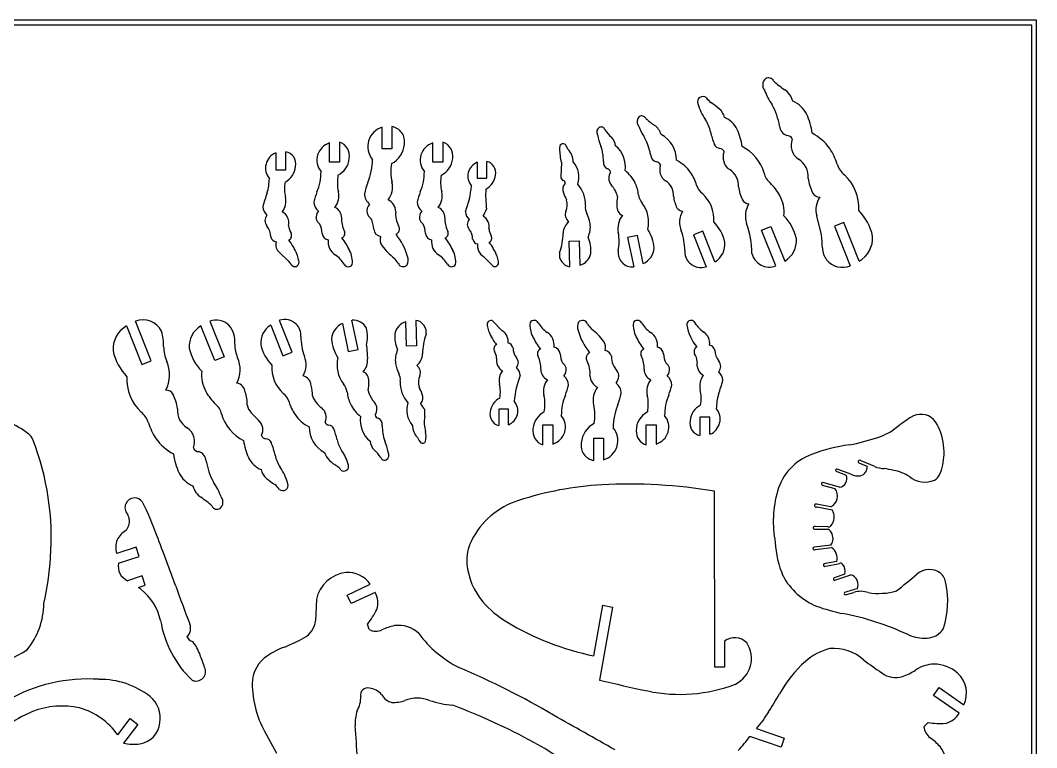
# Model space of a CAD drawing. Extents: x 0 to 615, y -151 to 340.
# Drawn here: x 304.2 to 615.5, y 117.6 to 340.3 of the extents above; entities that cross this region are included whole.
import ezdxf

# ---------------------------------------------------------------- set-up
doc = ezdxf.new("R2010")
doc.units = 0
doc.header["$MEASUREMENT"] = 0
doc.layers.add('RED', color=1, linetype='CONTINUOUS')
doc.layers.add('WHITE', color=7, linetype='CONTINUOUS')

msp = doc.modelspace()

# ---------------------------------------------------------------- linework, layer by layer
at = {"layer": 'RED', "linetype": 'Continuous'}
for p, q in [((613.96, 338.85), (1.5, 338.85)), ((613.96, -149.03), (613.96, 338.85))]:
    msp.add_line(p, q, dxfattribs=at)
at = {"layer": 'WHITE', "linetype": 'Continuous'}
for p, q in [((615.46, 340.35), (0, 340.35)), ((615.46, -150.53), (615.46, 340.35)), ((415.03, 300.94), (415.03, 307.58)), ((418.03, 307.78), (418.03, 300.94)), ((398.95, 296.88), (398.95, 302.77)), ((401.95, 303.02), (401.95, 296.88)), ((430.59, 296.88), (430.59, 302.77)), ((433.59, 303.02), (433.59, 296.88)), ((382.44, 299.76), (382.44, 294.51)), ((385.5, 294.51), (385.5, 300.11)), ((418.03, 300.94), (415.03, 300.94)), ((401.95, 296.88), (398.95, 296.88)), ((433.59, 296.88), (430.59, 296.88)), ((444.14, 296.85), (444.14, 292.04)), ((447.14, 292.04), (447.14, 297.13)), ((469.92, 296.8), (469.74, 292.53)), ((382.44, 294.51), (385.5, 294.51)), ((444.14, 292.04), (447.14, 292.04)), ((549.61, 274.6), (548.11, 280.42)), ((531.23, 276.07), (534.07, 277.2)), ((534.07, 277.2), (538.31, 266.58)), ((556.37, 278.43), (553.53, 277.29)), ((553.53, 277.29), (558.38, 265.11)), ((561.09, 266.59), (556.37, 278.43)), ((493.19, 274.43), (490.2, 273.81)), ((494.98, 265.81), (493.19, 274.43)), ((513.21, 275.74), (510.37, 274.61)), ((510.37, 274.61), (514.25, 264.87)), ((516.95, 266.34), (513.21, 275.74)), ((535.6, 265.1), (531.23, 276.07)), ((472.3, 272.7), (475.36, 272.79)), ((472.53, 264.88), (472.3, 272.7)), ((475.36, 272.79), (475.58, 265.32)), ((490.2, 273.81), (492.06, 264.84)), ((386.28, 266.69), (383.65, 269.2)), ((449.14, 264.93), (446.04, 268.05)), ((336.77, 246.73), (341.49, 234.9)), ((344.33, 236.03), (339.48, 248.21)), ((363.79, 236.12), (359.55, 246.74)), ((362.26, 248.22), (366.63, 237.25)), ((380.91, 246.98), (384.65, 237.58)), ((387.49, 238.71), (383.61, 248.45)), ((402.88, 247.51), (404.67, 238.89)), ((407.66, 239.51), (405.8, 248.48)), ((422.5, 240.53), (422.28, 248)), ((425.33, 248.44), (425.56, 240.62)), ((448.72, 248.39), (451.82, 245.27)), ((410.24, 240.8), (410.57, 236.61)), ((425.56, 240.62), (422.5, 240.53)), ((366.63, 237.25), (363.79, 236.12)), ((384.65, 237.58), (387.49, 238.71)), ((404.67, 238.89), (407.66, 239.51)), ((341.49, 234.9), (344.33, 236.03)), ((453.72, 221.28), (450.72, 221.28)), ((450.72, 221.28), (450.72, 216.19)), ((453.72, 216.47), (453.72, 221.28)), ((515.42, 218.81), (512.36, 218.81)), ((512.36, 218.81), (512.36, 213.21)), ((515.42, 213.57), (515.42, 218.81)), ((464.27, 210.3), (464.27, 216.44)), ((464.27, 216.44), (467.27, 216.44)), ((467.27, 216.44), (467.27, 210.55)), ((495.91, 210.3), (495.91, 216.44)), ((495.91, 216.44), (498.91, 216.44)), ((498.91, 216.44), (498.91, 210.55)), ((479.83, 205.54), (479.83, 212.38)), ((479.83, 212.38), (482.83, 212.38)), ((482.83, 212.38), (482.83, 205.74)), ((558.57, 201.29), (554.41, 202.9)), ((561.23, 204.75), (563.55, 203.77)), ((565.86, 203.65), (561.73, 205.38)), ((516.89, 142.25), (516.81, 196.13)), ((549.53, 198.5), (549.52, 198.48)), ((549.79, 198.01), (553.66, 196.92)), ((555.12, 197.32), (550, 198.76)), ((548.21, 191.32), (552.83, 190.43)), ((552.4, 191.31), (549.67, 191.83)), ((551.53, 185.23), (547.77, 185.27)), ((549.73, 184.47), (551.58, 184.44)), ((339.7, 178.97), (333.8, 177.04)), ((340.63, 176.12), (339.7, 178.97)), ((552.43, 179.6), (547.36, 178.99)), ((547.72, 178.24), (552.61, 178.84)), ((334.26, 174.04), (340.63, 176.12)), ((554.26, 174.6), (550.82, 173.94)), ((550.85, 173.15), (555.07, 173.97)), ((341.52, 170.18), (337.02, 168.7)), ((342.46, 167.33), (341.52, 170.18)), ((553.2, 169.09), (553.21, 169.06)), ((556.73, 170.73), (553.43, 169.57)), ((553.69, 168.83), (558.58, 170.55)), ((340.42, 166.66), (342.46, 167.33)), ((404.34, 164.32), (411.39, 167.61)), ((412.87, 165.07), (405.58, 161.67)), ((557.25, 164.51), (559.47, 165.13)), ((394.92, 162.93), (394.61, 156.41)), ((405.58, 161.67), (404.34, 164.32)), ((479.87, 145.67), (482.6, 161.16)), ((485.56, 160.64), (481.61, 138.27)), ((482.6, 161.16), (485.56, 160.64)), ((411.06, 153.71), (410.6, 155.41)), ((519.88, 150.15), (519.89, 142.25)), ((519.89, 142.25), (516.89, 142.25)), ((583.88, 133.57), (585.56, 135.97)), ((585.56, 135.97), (593.16, 130.65)), ((591.7, 128.09), (583.88, 133.57)), ((334.06, 121.47), (337.9, 126.47)), ((340.22, 124.69), (335.81, 118.95)), ((337.9, 126.47), (340.22, 124.69)), ((580.96, 123.98), (582.2, 125.23)), ((379.06, 122.58), (382.72, 115.9)), ((529.65, 123.41), (538.17, 120.47)), ((537.21, 117.7), (527.67, 121.01)), ((538.17, 120.47), (537.21, 117.7))]:
    msp.add_line(p, q, dxfattribs=at)
for centre, radius, start, end in [((534.04, 320.55), 2.49, 130.0388, 219.0057), ((533.38, 320.98), 1.75, 27.9721, 122.5657), ((552.5, 340.25), 25.48, 226.3917, 236.1486), ((551.61, 326.34), 20.85, 200.6778, 214.8342), ((534.71, 313.94), 6.29, 15.4425, 55.0534), ((513.25, 315.37), 1.65, 51.9903, 196.3377), ((529.02, 319.99), 18.07, 196.3377, 214.0375), ((519.56, 320.32), 6.43, 214.6055, 233.4067), ((497.43, 287.82), 32.9, 50.6939, 56.1982), ((514.14, 303.78), 22.98, 10.5374, 27.64), ((537.58, 307.98), 8.27, 25.4324, 67.3704), ((514.42, 309.09), 5.68, 15.4809, 47.361), ((526.53, 303.03), 20.38, 7.65, 24.6533), ((495.06, 309.33), 1.99, 130.0387, 219.0058), ((494.53, 309.67), 1.4, 27.972, 122.5657), ((509.83, 325.08), 20.38, 226.3918, 236.1486), ((495.59, 304.03), 5.03, 15.4425, 55.0534), ((505.48, 304.09), 10.33, 11.6339, 34.0375), ((517.03, 303.74), 7.44, 25.4324, 67.3704), ((416.78, 301.69), 6.14, 106.5637, 219.9682), ((417.27, 303.19), 4.65, 349.5202, 80.6031), ((482.47, 306.09), 1.74, 120.0388, 209.0058), ((495.29, 307.95), 14.59, 190.6778, 204.8341), ((482.07, 306.46), 1.23, 17.9721, 112.5657), ((497.59, 317.42), 17.83, 216.3917, 226.1486), ((509.11, 313.96), 16.68, 200.6778, 214.8341), ((496.06, 297.34), 9.16, 0.8833, 61.3937), ((538.26, 311.02), 23.17, 192.0699, 201.7818), ((507.08, 299.29), 18.34, 7.65, 24.6533), ((539.94, 308.15), 3.22, 183.146, 252.9097), ((539.02, 303.42), 1.66, 18.4065, 90.821), ((539.72, 292.27), 15.19, 35.4702, 62.5029), ((400.5, 297.55), 5.45, 106.5637, 219.9682), ((400.6, 298.78), 4.45, 349.8799, 72.4041), ((414.49, 302.99), 7.38, 297.6814, 354.9859), ((432.14, 297.55), 5.45, 106.5637, 219.9682), ((432.25, 298.78), 4.45, 349.8799, 72.4041), ((470.5, 301.36), 1.16, 53.418, 195.7867), ((453.76, 292.42), 20.03, 24.893, 29.505), ((482.13, 301.45), 4.4, 5.4425, 45.0535), ((479.14, 295.91), 18.38, 10.5374, 27.64), ((518.57, 303.05), 1.93, 198.9916, 266.2588), ((545.35, 302.08), 5.11, 158.5136, 236.3422), ((384.34, 295.12), 5.01, 112.2933, 220.2953), ((384.78, 296.34), 3.84, 349.1147, 79.1589), ((486.95, 301.08), 17.57, 180.1285, 194.1073), ((467.76, 296.8), 5.82, 1.4125, 44.2547), ((466.71, 296.95), 16.09, 0.5374, 17.64), ((481.51, 295.61), 8.01, 350.8833, 51.3937), ((499.78, 299.41), 2.57, 183.146, 252.9097), ((518.34, 299.66), 1.46, 18.0014, 86.2588), ((524.01, 298.43), 4.6, 158.5073, 236.3304), ((519, 289.66), 13.59, 16.6656, 62.5685), ((537, 290.99), 18.15, 16.8185, 33.7797), ((398.47, 298.7), 6.55, 297.6814, 353.8568), ((393.23, 297.81), 18.84, 337.7305, 359.8133), ((431.61, 293.93), 13.92, 169.5331, 193.1046), ((430.12, 298.7), 6.55, 297.6814, 353.8568), ((445.88, 292.61), 4.59, 112.2933, 220.2953), ((446.25, 293.69), 3.55, 348.1302, 75.5016), ((468.43, 292.4), 6.87, 340.8833, 41.3936), ((485.03, 296.83), 2.25, 173.146, 242.9097), ((499.04, 295.63), 1.33, 18.4065, 90.821), ((504.11, 294.55), 4.09, 158.5073, 236.3304), ((499.6, 286.7), 12.15, 35.4702, 62.5029), ((539.18, 292.42), 6.35, 355.6899, 58.3613), ((561.18, 298.48), 7.16, 198.2508, 230.2765), ((382.51, 296.19), 6.06, 297.6814, 354.5744), ((379.61, 294.1), 16.72, 337.7306, 359.8132), ((413.66, 290.66), 12.35, 169.5331, 193.1046), ((411.25, 294.1), 16.72, 337.7306, 359.8132), ((445.3, 290.66), 12.35, 169.5331, 193.1046), ((444.21, 293.59), 5.56, 297.6814, 353.5423), ((483.82, 293.68), 1.16, 8.4064, 80.821), ((487.63, 292.03), 3.22, 145.694, 219.9589), ((482.95, 285.9), 10.63, 25.4702, 52.5029), ((497.43, 285.68), 14.52, 16.8184, 33.7798), ((518.47, 289.74), 5.71, 355.7192, 58.3686), ((536.78, 294.41), 4.84, 190.0836, 233.046), ((547.59, 283.04), 13.42, 356.1226, 47.8006), ((360.74, 292.74), 19.79, 344.6084, 357.5257), ((396.57, 288.75), 11.44, 169.5331, 193.1046), ((430.62, 282.55), 21.55, 157.8479, 167.4913), ((411.9, 289.29), 6.32, 321.5712, 13.515), ((415.38, 291.82), 27.09, 338.0783, 355.3884), ((471.02, 292.5), 1.29, 178.9916, 246.2588), ((472.88, 288.55), 2.58, 134.1464, 204.715), ((470.11, 290.43), 0.973, 358.0014, 66.2588), ((468.24, 284.02), 9.06, 356.6656, 42.5685), ((480.05, 284.95), 7.16, 11.1918, 44.4698), ((480.92, 285.35), 12.71, 6.8185, 23.7797), ((499.18, 286.82), 5.08, 355.7192, 58.3686), ((516.77, 291.67), 5.73, 198.2508, 230.2765), ((520.28, 277.11), 19.11, 30.173, 44.6681), ((558.49, 293.49), 13.07, 186.832, 207.1208), ((431.06, 268.9), 54.5, 160.0637, 164.7602), ((412.79, 280.56), 19.12, 157.8479, 167.4913), ((396.18, 286.54), 5.61, 321.5712, 13.515), ((414.25, 287.58), 4.68, 184.5381, 228.6601), ((444.43, 280.56), 19.12, 157.8479, 167.4913), ((427.82, 286.54), 5.61, 321.5712, 13.515), ((476.42, 286.68), 29.7, 176.1646, 188.0884), ((494.27, 296.98), 25.56, 201.8331, 207.158), ((496.46, 284.48), 9.57, 168.7588, 185.3353), ((498.49, 287.58), 5.01, 188.2508, 220.2765), ((514.63, 287.68), 10.46, 186.8173, 207.0826), ((505.9, 279.31), 10.73, 356.1226, 47.8006), ((535.85, 290.71), 11.77, 186.8173, 207.0826), ((526.7, 281.4), 11.42, 355.3653, 27.7259), ((549.13, 288.82), 2.61, 209.4144, 267.4409), ((382.31, 283.53), 3.84, 184.5381, 228.6602), ((380.38, 284.94), 5.19, 321.5712, 13.515), ((398.26, 285.02), 4.15, 184.538, 228.6602), ((413.83, 281.89), 3.45, 140.7534, 189.6093), ((415.15, 281.71), 4.04, 0.378, 64.9327), ((429.9, 285.02), 4.15, 184.538, 228.6602), ((466.97, 283.91), 4.76, 334.162, 17.0196), ((480.47, 282.94), 3.23, 170.0836, 213.0461), ((489.75, 283.21), 2.85, 172.3739, 246.5817), ((487.25, 278.58), 9.39, 346.1226, 37.8006), ((527.42, 286.5), 2.35, 209.2705, 267.4409), ((533.52, 280.41), 7.24, 148.9344, 198.4221), ((555.23, 282.27), 7.36, 147.6085, 194.5595), ((381.61, 279), 2.47, 138.0354, 221.9742), ((382.47, 278.25), 3.99, 349.0068, 60.2621), ((397.88, 279.98), 3.06, 140.7535, 189.6093), ((399.06, 279.81), 3.58, 0.378, 64.9327), ((413.46, 282.18), 3.15, 195.8155, 235.7039), ((427.13, 281.07), 7.98, 175.2334, 207.8061), ((429.53, 279.98), 3.06, 140.7535, 189.6093), ((430.7, 279.81), 3.58, 0.378, 64.9327), ((444.02, 281.98), 3.52, 184.5381, 228.6602), ((405.04, 300.91), 45.84, 333.299, 336.3251), ((444.17, 277.14), 3.65, 349.0068, 60.2621), ((473.93, 280.91), 2.83, 160.8077, 232.2466), ((466.18, 275.86), 12.74, 10.173, 24.6681), ((493.54, 276.6), 6.33, 140.907, 191.7698), ((507.14, 283.94), 2.09, 209.2705, 267.4409), ((513.14, 278.38), 7.02, 150.368, 201.0076), ((527.71, 270.31), 14.52, 12.4224, 44.4396), ((549.63, 270.95), 15.92, 11.814, 44.5793), ((375.51, 274), 5.41, 0.2852, 38.1296), ((391.56, 277.84), 5.19, 183.9266, 211.3492), ((397.56, 280.23), 2.8, 195.8155, 235.704), ((387.57, 274.3), 9.16, 4.9805, 23.2815), ((409.69, 279.25), 7.08, 175.2334, 207.8061), ((402.2, 275.49), 10.33, 4.9805, 23.2815), ((418.55, 276.43), 1.78, 294.4536, 31.1879), ((429.2, 280.23), 2.8, 195.8155, 235.704), ((419.21, 274.3), 9.16, 4.9805, 23.2815), ((441.33, 279.25), 7.08, 175.2334, 207.8061), ((443.38, 277.82), 2.26, 138.0354, 221.9742), ((475.14, 274.98), 4.72, 128.5928, 177.6255), ((471.18, 277.09), 7.61, 335.3653, 7.7259), ((507.2, 269.42), 13.14, 13.184, 44.2619), ((501.83, 269.09), 26.41, 359.6828, 20.0148), ((382.91, 274.48), 2.04, 192.8367, 260.5151), ((385.79, 274.41), 1.53, 295.4855, 28.6932), ((398.9, 275.26), 2.21, 184.394, 260.9165), ((402.07, 275.13), 1.58, 294.4536, 31.1879), ((414.97, 276.58), 2.49, 184.3941, 260.9163), ((417.7, 273.11), 3.28, 162.0942, 214.4054), ((405.64, 263.49), 17.73, 14.6093, 39.6567), ((430.54, 275.26), 2.21, 184.394, 260.9165), ((433.72, 275.13), 1.58, 294.4536, 31.1879), ((437.79, 273.25), 4.96, 0.2852, 38.1295), ((452.5, 276.77), 4.75, 183.9266, 211.3492), ((447.22, 273.62), 1.4, 295.4855, 28.6932), ((454.52, 274.97), 15.91, 338.9012, 0.7289), ((468.44, 269.7), 10.54, 355.5919, 23.5931), ((474.12, 272.58), 13.5, 347.7954, 11.6749), ((486.56, 269.72), 11.82, 4.2202, 33.9735), ((492.44, 270.14), 15.26, 358.7406, 22.0349), ((436.08, 265.11), 113.93, 2.781, 4.7794), ((557.13, 273.66), 8.11, 299.2242, 3.8784), ((385.51, 271.62), 3.05, 163.826, 232.4993), ((372.65, 262.15), 17.58, 22.1851, 38.2473), ((403.02, 272.43), 4.52, 171.746, 238.9222), ((383.6, 259.22), 23.99, 26.3732, 37.0943), ((432.48, 284.84), 22.14, 217.8417, 231.422), ((434.67, 272.43), 4.52, 171.746, 238.9222), ((415.24, 259.22), 23.99, 26.3732, 37.0943), ((444.58, 273.69), 1.87, 192.8367, 260.5151), ((448, 271.27), 3.77, 171.3094, 238.6641), ((435.16, 262.38), 16.11, 22.1851, 38.2473), ((513.51, 271.86), 6.51, 301.9709, 4.8777), ((534.6, 272.88), 7.31, 300.4555, 4.2983), ((378.03, 264.8), 11.6, 10.977, 20.1104), ((394.04, 259.58), 11.17, 32.9909, 53.4767), ((398.57, 266.47), 7.35, 352.8947, 27.5535), ((420.14, 266.82), 2.89, 332.3626, 23.2881), ((425.68, 259.58), 11.17, 32.9909, 53.4767), ((430.21, 266.47), 7.35, 352.8947, 27.5535), ((440.1, 264.81), 10.64, 10.977, 20.1104), ((473.04, 268.58), 3.74, 169.787, 262.2793), ((474.21, 269.98), 4.86, 286.3395, 347.0157), ((491.63, 269.17), 4.35, 172.6466, 275.716), ((492.68, 271.02), 5.69, 293.8776, 355.7172), ((512.67, 269.57), 4.98, 177.268, 224.7333), ((533.67, 270.38), 5.62, 194.8615, 290.0687), ((556.39, 270.83), 6.52, 181.7171, 216.5613), ((391.48, 269.83), 6.07, 211.1087, 233.6929), ((388.2, 266.31), 1.41, 257.2986, 29.9381), ((404.67, 266.28), 1.4, 206.2626, 329.0463), ((411.51, 260.48), 10.05, 33.2955, 44.5246), ((421.45, 266.52), 1.63, 198.5222, 320.2537), ((436.31, 266.28), 1.4, 206.2626, 329.0463), ((449.42, 266.19), 1.29, 257.2986, 29.9381), ((512.69, 269.71), 5.09, 225.7447, 287.8305), ((556.07, 271.15), 6.47, 220.5363, 290.9859), ((340.73, 239.66), 8.11, 119.2242, 183.8784), ((341.78, 242.32), 6.33, 25.9472, 111.3315), ((363.26, 240.44), 7.31, 120.4555, 184.2983), ((364.19, 242.86), 5.69, 46.2174, 109.8663), ((362.6, 242.11), 7.37, 352.3018, 41.2916), ((384.35, 241.46), 6.51, 121.9709, 184.8777), ((385.17, 243.61), 5.09, 45.7447, 107.8305), ((385.19, 243.75), 4.98, 357.268, 44.7333), ((405.18, 242.3), 5.69, 113.8776, 175.7172), ((406.19, 243.93), 4.56, 27.864, 94.8376), ((398.76, 243.39), 11.77, 347.3199, 13.1495), ((423.64, 243.34), 4.86, 106.3395, 167.0157), ((424.82, 244.74), 3.74, 349.787, 82.2793), ((448.44, 247.13), 1.29, 77.2986, 209.9381), ((457.76, 248.51), 10.64, 190.977, 200.1104), ((467.65, 246.85), 7.35, 172.8947, 207.5535), ((461.55, 247.04), 1.4, 26.2626, 149.0463), ((472.18, 253.74), 11.17, 212.9909, 233.4767), ((477.72, 246.51), 2.89, 152.3626, 203.2881), ((476.41, 246.81), 1.63, 18.5222, 140.2537), ((486.35, 252.84), 10.05, 213.2955, 224.5246), ((499.29, 246.85), 7.35, 172.8947, 207.5535), ((493.19, 247.04), 1.4, 26.2626, 149.0463), ((503.82, 253.74), 11.17, 212.9909, 233.4767), ((509.62, 247.15), 1.29, 51.7303, 187.6682), ((521.8, 249.12), 13.63, 189.0504, 220.3582), ((521.72, 255.54), 13.5, 213.1567, 232.6787), ((333.71, 240.78), 14.41, 358.6184, 17.3824), ((405.42, 243.18), 15.26, 178.7406, 202.0349), ((429.41, 243.62), 10.54, 175.5919, 203.5931), ((443.34, 238.35), 15.91, 158.9012, 180.7289), ((462.7, 250.94), 16.11, 202.1851, 218.2473), ((449.86, 242.05), 3.77, 351.3094, 58.6641), ((482.62, 254.1), 23.99, 206.3732, 217.0943), ((463.19, 240.89), 4.52, 351.746, 58.9222), ((492.22, 249.84), 17.73, 194.6093, 219.6567), ((465.38, 228.48), 22.14, 37.8417, 51.422), ((514.26, 254.1), 23.99, 206.3732, 217.0943), ((494.84, 240.89), 4.52, 351.746, 58.9222), ((511.47, 241.53), 3.87, 349.8594, 57.735), ((360.34, 240.54), 12.21, 180.4833, 202.6622), ((370.15, 243.01), 14.52, 192.4224, 224.4396), ((380.84, 241.24), 10.94, 180.598, 202.6867), ((390.66, 243.9), 13.14, 193.184, 224.2619), ((411.3, 243.6), 11.82, 184.2202, 213.9735), ((450.64, 239.7), 1.4, 115.4855, 208.6932), ((453.28, 239.64), 1.87, 12.8367, 80.5151), ((460.07, 240.08), 4.96, 180.2852, 218.1295), ((467.32, 238.06), 2.21, 4.394, 80.9165), ((480.16, 240.21), 3.28, 342.0942, 34.4054), ((498.96, 238.06), 2.21, 4.394, 80.9165), ((512.07, 238.91), 1.53, 115.4855, 208.6932), ((514.94, 238.84), 2.04, 12.8367, 80.5151), ((348.23, 242.37), 15.92, 191.814, 224.5793), ((362.44, 233.3), 9.1, 332.9848, 24.0801), ((384.72, 234.94), 7.02, 330.368, 21.0076), ((410.61, 234.74), 9.39, 166.1226, 217.8006), ((405.44, 236.2), 5.15, 317.6085, 4.5595), ((426.68, 236.23), 7.61, 155.3653, 187.7259), ((422.72, 238.34), 4.72, 308.5928, 357.6255), ((445.35, 236.56), 4.75, 3.9266, 31.3492), ((453.68, 236.18), 3.65, 169.0068, 240.2621), ((454.48, 235.5), 2.26, 318.0354, 41.9742), ((464.14, 238.19), 1.58, 114.4536, 211.1879), ((456.53, 234.07), 7.08, 355.2334, 27.8061), ((478.65, 239.03), 9.16, 184.9805, 203.2815), ((479.31, 236.89), 1.78, 114.4536, 211.1879), ((482.81, 236.67), 2.57, 17.3903, 79.4105), ((491.69, 237.31), 6.43, 178.8511, 223.4437), ((495.78, 238.19), 1.58, 114.4536, 211.1879), ((488.17, 234.07), 7.08, 355.2334, 27.8061), ((510.29, 239.03), 9.16, 184.9805, 203.2815), ((506.3, 235.48), 5.19, 3.9266, 31.3492), ((522.35, 239.32), 5.41, 180.2852, 218.1296), ((339.83, 231.7), 10.11, 332.9848, 24.0801), ((391.96, 234.01), 10.73, 176.1226, 227.8006), ((431.68, 237.46), 12.74, 190.173, 204.6681), ((423.93, 232.41), 2.83, 340.8077, 52.2466), ((453.84, 231.34), 3.52, 4.5381, 48.6602), ((467.16, 233.51), 3.58, 180.378, 244.9327), ((468.66, 233.09), 2.8, 15.8155, 55.704), ((468.33, 233.35), 3.06, 320.7535, 9.6093), ((470.73, 232.25), 7.98, 355.2334, 27.8061), ((498.8, 233.51), 3.58, 180.378, 244.9327), ((500.3, 233.09), 2.8, 15.8155, 55.704), ((499.98, 233.35), 3.06, 320.7535, 9.6093), ((515.39, 235.07), 3.99, 169.0068, 240.2621), ((516.25, 234.32), 2.47, 318.0354, 41.9742), ((350.27, 230.29), 13.42, 176.1226, 227.8006), ((371.16, 231.92), 11.42, 175.3653, 207.7259), ((390.06, 228.3), 3.25, 2.3739, 76.5817), ((408.11, 230.11), 2.85, 352.3739, 66.5817), ((417.39, 230.38), 3.23, 350.0836, 33.0461), ((430.89, 229.41), 4.76, 154.162, 197.0196), ((455.6, 230.05), 4.76, 141.5712, 193.515), ((482.48, 221.5), 27.09, 158.0783, 175.3884), ((467.96, 228.3), 4.15, 4.538, 48.6602), ((482.71, 231.61), 4.04, 180.378, 244.9327), ((481.09, 232.61), 6.54, 329.0456, 348.5302), ((484.9, 231.39), 2.6, 358.3049, 35.3638), ((499.6, 228.3), 4.15, 4.538, 48.6602), ((517.48, 228.38), 5.19, 141.5712, 193.515), ((515.55, 229.79), 3.84, 4.5381, 48.6602), ((370.1, 226.16), 3.05, 5.9522, 81.6096), ((382.76, 225.55), 10.94, 358.7588, 15.3353), ((399.36, 225.74), 5.01, 8.2508, 40.2765), ((401.4, 228.85), 9.57, 348.7588, 5.3353), ((429.62, 229.3), 9.06, 176.6656, 222.5685), ((403.59, 216.35), 25.56, 21.8331, 27.158), ((440.76, 226.56), 10.49, 349.5331, 13.1046), ((470.04, 226.78), 5.61, 141.5712, 193.515), ((453.43, 232.77), 19.12, 337.8479, 347.4913), ((485.95, 224.03), 6.32, 141.5712, 193.515), ((483.61, 225.74), 4.68, 4.5381, 48.6601), ((501.68, 226.78), 5.61, 141.5712, 193.515), ((485.07, 232.77), 19.12, 337.8479, 347.4913), ((466.8, 244.42), 54.5, 340.0637, 344.7602), ((348.73, 224.5), 2.61, 29.4144, 87.4409), ((339.37, 219.83), 13.07, 6.832, 27.1208), ((377.58, 236.21), 19.11, 210.173, 224.6681), ((363.64, 223.03), 10.09, 357.1925, 19.9595), ((381.09, 221.65), 5.73, 18.2508, 50.2765), ((401.32, 228.27), 8.18, 201.1918, 234.4699), ((416.94, 227.97), 12.71, 186.8185, 203.7797), ((417.81, 228.37), 7.16, 191.1918, 224.4698), ((424.98, 224.77), 2.58, 314.1464, 24.715), ((453.65, 219.73), 5.56, 117.6814, 173.5423), ((452.55, 222.67), 12.35, 349.5331, 13.1046), ((486.61, 219.22), 16.72, 157.7306, 179.8132), ((467.24, 230.78), 21.55, 337.8479, 347.4913), ((484.2, 222.67), 12.35, 349.5331, 13.1046), ((518.25, 219.22), 16.72, 157.7306, 179.8132), ((501.29, 224.58), 11.44, 349.5331, 13.1046), ((537.12, 220.58), 19.79, 164.6084, 177.5257), ((358.67, 220.9), 6.35, 175.6899, 238.3613), ((361.08, 218.91), 4.84, 10.0836, 53.046), ((378.63, 223.49), 5, 191.005, 221.6724), ((400.43, 227.64), 14.52, 196.8184, 213.7798), ((394.2, 218.79), 3.68, 335.694, 49.9588), ((414.91, 227.42), 10.63, 205.4702, 232.5029), ((410.23, 221.29), 3.22, 325.694, 39.9589), ((429.43, 220.92), 6.87, 160.8833, 221.3936), ((432.25, 225.65), 6.12, 206.4983, 226.936), ((417.26, 220.07), 10.86, 353.8866, 5.8931), ((451.98, 220.71), 4.59, 292.2933, 40.2953), ((466.25, 219.39), 13.92, 349.5331, 13.1046), ((504.63, 215.51), 18.84, 157.7305, 179.8133), ((515.35, 217.13), 6.06, 117.6814, 174.5744), ((513.52, 218.2), 5.01, 292.2933, 40.2953), ((290.63, 193.21), 26.03, 51.4189, 84.3422), ((336.68, 214.84), 7.16, 18.2508, 50.2765), ((378.86, 223.66), 13.59, 196.6656, 242.5685), ((348.82, 192.04), 38.35, 41.8331, 47.158), ((398.25, 226.62), 12.15, 215.4702, 242.5029), ((416.35, 217.71), 8.01, 170.8833, 231.3937), ((414.04, 219.64), 1.16, 188.4064, 260.821), ((412.83, 216.49), 2.25, 353.146, 62.9097), ((437.44, 217.21), 9.53, 169.7265, 197.1689), ((451.61, 219.63), 3.55, 168.1302, 255.5016), ((467.74, 214.62), 6.55, 117.6814, 173.8568), ((465.71, 215.77), 5.45, 286.5637, 39.9682), ((499.38, 214.62), 6.55, 117.6814, 180), ((497.36, 215.77), 5.45, 286.5637, 39.9682), ((610.13, 167.02), 61.46, 122.7555, 127.4788), ((580.01, 214.02), 5.64, 46.3616, 123.7318), ((572.06, 208.98), 14.95, 8.5516, 37.6229), ((360.86, 222.33), 18.15, 196.8185, 213.7797), ((352.51, 211.25), 5.11, 338.5136, 56.3422), ((374.64, 214.9), 3.87, 334.1464, 44.715), ((401.8, 215.98), 9.16, 180.8833, 241.3937), ((398.79, 217.68), 1.3, 198.0014, 266.2588), ((398.59, 214.67), 1.72, 18.9916, 86.2588), ((381.09, 207.59), 20.6, 12.0699, 21.7818), ((431.15, 216.38), 16.09, 180.5374, 197.64), ((429.76, 216.43), 5.48, 180.4786, 224.5285), ((465.61, 214.54), 4.45, 169.8799, 252.4041), ((483.37, 210.33), 7.38, 117.6814, 174.9859), ((481.08, 211.63), 6.14, 286.5637, 39.9682), ((513.08, 216.98), 3.84, 169.1147, 259.1589), ((560.84, 230.64), 19.02, 288.3604, 308.7133), ((304.43, 210.51), 3.9, 21.2855, 51.4189), ((230.91, 181.87), 82.8, 355.7659, 21.2855), ((358.14, 221.05), 15.19, 215.4702, 242.5029), ((379.51, 213.66), 1.46, 198.0014, 266.2588), ((379.29, 210.27), 1.93, 18.9916, 86.2588), ((410.23, 213.75), 9.19, 191.6339, 214.0375), ((432.39, 215.33), 7.09, 202.7705, 218.4946), ((420.11, 212.91), 8.36, 349.4905, 10.2384), ((497.15, 214.43), 4.31, 177.4541, 253.3611), ((545.22, 277.15), 68.08, 280.9246, 288.5058), ((358.84, 209.9), 1.66, 198.4065, 270.821), ((390.78, 214.04), 18.34, 187.65, 204.6533), ((359.6, 202.3), 23.17, 12.0699, 21.7818), ((389.31, 199.61), 16.07, 16.3377, 34.0375), ((415.73, 211.87), 4.4, 185.4425, 225.0535), ((400.27, 195.9), 17.83, 36.3917, 46.1486), ((402.57, 205.37), 14.59, 10.6778, 24.8341), ((427.35, 211.89), 1.1, 242.1472, 332.7783), ((480.59, 210.13), 4.65, 169.5202, 260.6031), ((563.4, 165.32), 45.28, 96.6914, 111.8885), ((563.87, 207.75), 23.24, 358.8859, 8.5455), ((371.33, 210.3), 20.38, 187.65, 204.6533), ((357.92, 205.17), 3.22, 3.146, 72.9097), ((380.83, 209.58), 7.44, 205.4324, 247.3704), ((392.38, 209.23), 10.33, 191.6339, 214.0375), ((404.26, 210.5), 7.3, 200.4787, 244.5285), ((415.79, 206.86), 1.23, 197.9721, 292.5657), ((415.39, 207.23), 1.74, 300.0388, 29.0058), ((552.15, 191.67), 16.65, 109.7622, 164.4379), ((561.28, 204.99), 0.599, 40.2433, 146.2521), ((568.75, 208.06), 18.36, 337.7568, 357.6014), ((383.72, 209.55), 22.98, 190.5374, 207.64), ((383.44, 204.23), 5.68, 195.4809, 227.361), ((368.84, 193.33), 18.07, 16.3377, 34.0375), ((397.71, 199.32), 5.72, 34.6055, 53.4067), ((403.32, 203.72), 1.46, 231.9903, 16.3377), ((554.27, 202.53), 0.392, 69.7375, 232.0039), ((561.24, 205.22), 0.471, 166.5768, 269.0614), ((561.01, 203.39), 2.56, 280.1612, 8.6646), ((569.41, 213.3), 10.28, 249.79, 266.3928), ((560.87, 152.49), 51.16, 77.8005, 81.1176), ((569.15, 189.05), 13.69, 57.6064, 79.3518), ((360.27, 205.35), 8.27, 205.4324, 247.3704), ((400.43, 225.5), 32.9, 230.6939, 236.1982), ((629.9, 391.54), 203.96, 248.1614, 249.101), ((554.71, 199.95), 2.65, 278.7837, 23.4547), ((560.69, 205.64), 4.84, 244.0198, 279.2492), ((581.28, 206.55), 7.64, 231.0947, 292.3063), ((581.63, 203.5), 4.76, 302.3651, 329.9112), ((363.15, 199.39), 6.29, 195.4425, 235.0534), ((346.25, 186.98), 20.85, 20.6778, 34.8342), ((378.3, 193), 6.43, 34.6055, 53.4067), ((384.61, 197.95), 1.65, 231.9903, 16.3377), ((488.32, 96.36), 101.9, 93.4032, 108.0152), ((490.61, 39.37), 158.93, 80.51, 93.008), ((568.74, 186.81), 33.94, 164.0501, 190.8791), ((549.89, 198.38), 0.377, 164.304, 254.3039), ((549.89, 198.4), 0.377, 74.304, 164.3039), ((550.86, 194.6), 3.64, 295.0998, 39.6762), ((339.24, 191.11), 2.96, 91.672, 222.1527), ((339.21, 191.17), 2.9, 32.8934, 91.1565), ((345.36, 173.08), 25.48, 46.3917, 56.1486), ((363.82, 192.77), 2.49, 310.0388, 39.0057), ((464.22, 169.96), 24.46, 107.6399, 153.3282), ((269.52, 155.66), 81.11, 19.3905, 27.2129), ((364.48, 192.34), 1.75, 207.9721, 302.5657), ((547.94, 191.76), 0.523, 128.0185, 301.8797), ((545.29, 171.78), 20.52, 77.6801, 83.4873), ((549.26, 188.21), 4.2, 319.2038, 31.8982), ((333.35, 186.94), 4.31, 317.9394, 7.3587), ((333.63, 187.01), 4.01, 6.923, 31.7911), ((339.52, 178.65), 6.18, 118.8446, 155.5996), ((547.45, 184.89), 0.399, 145.897, 240.5868), ((547.59, 184.62), 0.678, 74.3304, 133.435), ((549.55, 220.85), 36.39, 266.3915, 270.2803), ((551.79, 186.08), 0.893, 253.0262, 316.8436), ((550.99, 182.85), 1.7, 23.57, 69.5603), ((338.99, 179), 5.55, 156.6489, 200.6507), ((-368.36, -92.27), 765.44, 19.80085, 21.04406), ((453.48, 175.13), 12.54, 152.4224, 185.7967), ((549.72, 181.65), 3.4, 323.0136, 33.6836), ((565.74, 182.04), 30.38, 183.072, 203.0383), ((547.4, 178.55), 0.439, 95.4594, 315.8875), ((550.45, 175.56), 3.93, 345.9131, 56.6194), ((232.12, 180.41), 81.5, 346.7234, 356.7234), ((339.18, 173.2), 4.99, 170.3649, 244.2626), ((405.09, 160.91), 10.37, 96.5918, 168.7611), ((404.56, 163.01), 8.23, 33.9814, 94.6363), ((461.89, 175.79), 20.98, 185.2707, 220.2118), ((550.57, 173.49), 0.436, 145.0686, 309.2379), ((550.89, 172.7), 1.24, 93.324, 123.3518), ((555.46, 173.39), 0.694, 33.0727, 123.7497), ((553.12, 171.5), 3.7, 347.8297, 37.7652), ((582.58, 166.21), 5.92, 54.5371, 129.0258), ((555.88, 179.92), 20.56, 208.3819, 247.7239), ((553.56, 169.21), 0.377, 109.3499, 199.3499), ((553.56, 169.19), 0.377, 199.3498, 289.3499), ((557.57, 167.48), 3.23, 337.4883, 71.7151), ((441.58, 329.37), 209.73, 308.6412, 310.884), ((583.2, 167.59), 4.44, 3.8682, 50.6077), ((326.37, 148.81), 22.72, 49.2511, 51.7943), ((330.49, 152.6), 17.16, 13.2604, 51.4155), ((1215.17, 479.61), 918.19, 199.90335, 200.68102), ((407.15, 161.83), 6.58, 343.1794, 29.5634), ((556.94, 164.82), 0.442, 146.2669, 316.2681), ((577.58, 101.51), 66.93, 104.7393, 108.2974), ((561.56, 158.41), 7.04, 70.6537, 107.3107), ((567.09, 184.96), 20.16, 260.878, 285.7143), ((561.5, 162.32), 26.72, 342.1158, 12.0459), ((467.8, 180.98), 28.85, 220.5124, 239.5777), ((288.84, 161.88), 22.6, 320.5163, 359.5219), ((386.66, 173.65), 30.1, 322.6907, 332.8606), ((566.45, 210.67), 53.05, 249.7475, 258.46), ((378.73, 161.45), 31.91, 188.8452, 226.6902), ((387.89, 157.15), 6.77, 298.3336, 353.7201), ((496.58, 227.64), 83.66, 238.7647, 258.4813), ((540.09, 75.14), 85.02, 64.8176, 79.324), ((353.25, 154.07), 3.16, 308.339, 23.6949), ((413.03, 157.85), 4.59, 244.4692, 294.9679), ((423.08, 135.25), 20.14, 102.1765, 113.7193), ((420.11, 146.2), 8.83, 45.7511, 98.369), ((454.16, 172.92), 34.54, 216.1709, 243.1232), ((581.71, 157.17), 6.05, 271.5973, 329.6233), ((357.83, 152.86), 2.91, 206.0226, 254.8562), ((344.74, 140.76), 15.44, 19.7682, 37.0034), ((361.12, 207.27), 63.58, 292.1499, 298.1278), ((523, 146.04), 5.17, 44.7467, 127.1515), ((519.32, 144.87), 8.78, 296.5599, 33.1502), ((581.33, 164.83), 13.72, 248.3383, 272.2991), ((289.09, 173.56), 31.22, 277.8403, 303.4393), ((392.74, 127.44), 22.29, 110.0557, 124.983), ((556.38, 130.7), 17.72, 103.9223, 131.4291), ((553.34, 134.25), 13.7, 47.7559, 95.145), ((315.35, 127.74), 47.55, 17.6496, 22.554), ((385.32, 137.2), 10.05, 122.2166, 180.1936), ((571.72, 114.27), 40.2, 132.3333, 150.5484), ((646.54, 255.66), 139.41, 232.9542, 235.7165), ((358.03, 140.89), 2.92, 245.864, 25.742), ((343.01, -83.59), 245.08, 59.4638, 67.0571), ((572.27, 145.95), 6.93, 232.1134, 287.7674), ((568.25, 156.78), 18.48, 289.3784, 303.2687), ((584.23, 132.8), 10.34, 91.2838, 124.4039), ((584.16, 132.65), 10.49, 47.3454, 90.876), ((585.78, 134.25), 8.21, 333.9306, 48.0742), ((324.94, 89.14), 49.47, 86.0405, 120.1185), ((328.55, 113.17), 25.32, 52.4367, 90.4363), ((404.99, 137.11), 29.72, 179.8788, 209.2471), ((611.84, 678), 555.22, 256.4345, 257.9956), ((506.25, 181.42), 47.54, 257.9956, 290.9422), ((410.63, 133.7), 2.2, 75.6198, 192.5858), ((410.38, 129.89), 5.99, 41.5947, 82.3723), ((418.87, 135.81), 4.46, 205.8261, 259.117), ((367.38, 233.45), 196.36, 327.719, 329.5838), ((338.29, 126.52), 8.81, 351.4512, 49.7395), ((401.16, 132.82), 7.33, 327.5282, 3.1214), ((418.41, 143.11), 11.69, 268.1489, 287.7803), ((425.83, 122.6), 10.14, 68.4383, 112.2977), ((439.98, 164.43), 34.03, 252.1597, 264.4218), ((329.31, 79.37), 53.67, 113.3757, 123.7747), ((317.02, 105.43), 24.89, 77.5932, 111.2216), ((316.69, 109.32), 21.2, 34.9636, 74.4522), ((425.35, 124.14), 18.62, 165.2528, 179.7042), ((365.61, -57.21), 200.76, 61.4766, 69.2723), ((508.51, 142.69), 28.61, 317.66, 330.4541), ((586.03, 131.42), 6.58, 283.1794, 329.5634), ((339.87, 125.87), 7.16, 277.8083, 354.6465), ((-1469.41, -3336.92), 3969.12, 60.47818, 60.79074), ((586.03, 155.08), 30.1, 262.6907, 272.8606), ((-63.72, 83.61), 472.2, 3.7199, 4.9363), ((585.51, 124.33), 4.57, 184.3777, 234.9199), ((338.72, 130.43), 11.85, 255.7822, 280.3371), ((417.13, 38.44), 92.12, 48.4739, 61.2202), ((497.38, 142.95), 37.4, 315.4334, 324.0808), ((570.66, 103.99), 20.62, 42.3887, 53.622), ((578.98, 112.39), 8.83, 346.1819, 38.5858)]:
    msp.add_arc(centre, radius, start, end, dxfattribs=at)

doc.saveas('drawing.dxf')
